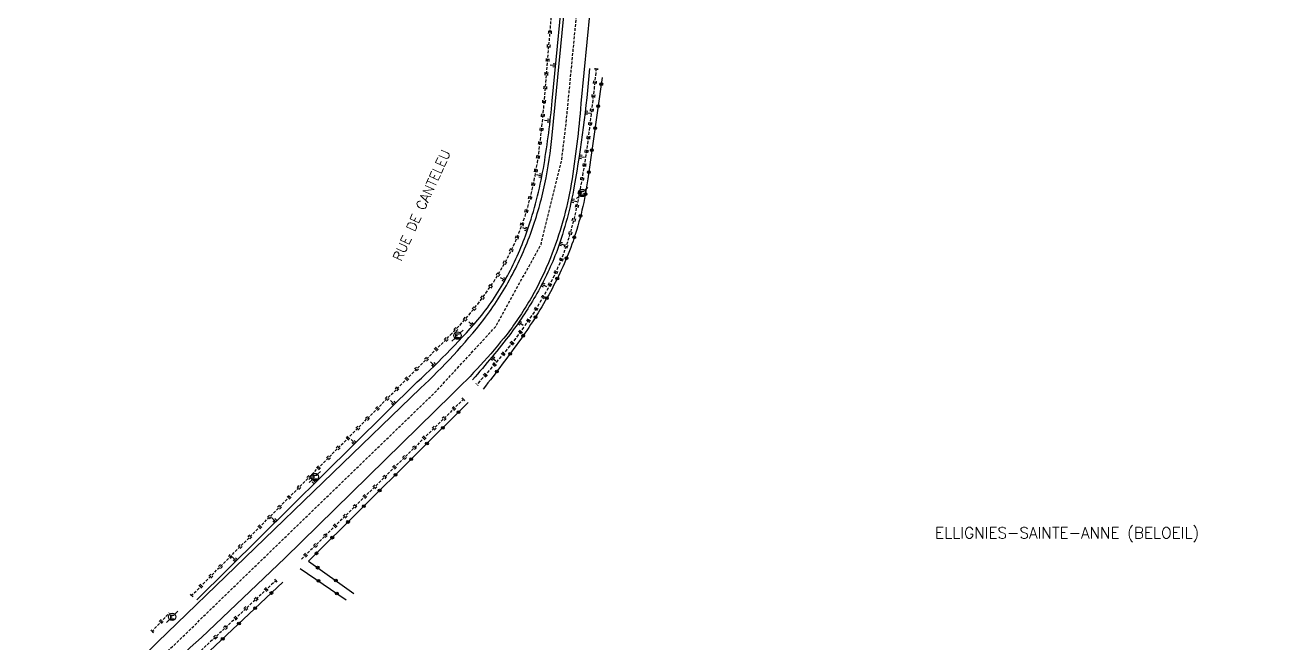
# Model space of a CAD drawing. Header units: millimetres. Extents: x 103999 to 105000, y 137999 to 138988.
# Drawn here: x 104353 to 104580.5, y 138493.8 to 138604.8 of the extents above; entities that cross this region are included whole.
import ezdxf
from ezdxf.enums import TextEntityAlignment as Align

# ---------------------------------------------------------------- set-up
doc = ezdxf.new("R2010")
doc.units = ezdxf.units.MM
doc.linetypes.add('DASHED', pattern=[0.75, 0.5, -0.25])
doc.layers.get('0').update_dxf_attribs({"linetype": 'CONTINUOUS'})
for name, color, linetype in [('W0001', 6, 'DASHED'), ('W0008', 7, 'CONTINUOUS'), ('W0211', 2, 'CONTINUOUS'), ('W0220', 5, 'DASHED'), ('W0322', 7, 'CONTINUOUS'), ('W0471', 7, 'CONTINUOUS'), ('W0980', 7, 'CONTINUOUS'), ('W0989', 7, 'CONTINUOUS')]:
    doc.layers.add(name, color=color, linetype=linetype)
doc.styles.get("Standard").update_dxf_attribs({"font": 'romans.shx', "width": 0.85})

# ---------------------------------------------------------------- blocks, each defined once
blk = doc.blocks.new('T471')
for p, q in [((-0.333334, 0.333334), (-0.333334, -0.333334)), ((-0.333334, 0.333334), (0.333334, 0.333334)), ((-0.333334, 0), (0, 0)), ((0.500001, 0.500001), (1.000002, 1.000002)), ((-0.500001, -0.500001), (-1.000002, -1.000002)), ((-0.333334, -0.333334), (0.333334, -0.333334))]:
    blk.add_line(p, q)
blk.add_ellipse((0, 0), major_axis=(0.471405, 0.471405), ratio=1, start_param=5.4977871438, end_param=11.780972451)
blk = doc.blocks.new('t211o')
at = {"color": 0, "linetype": 'Continuous'}
for p, q in [((-0.29, 0.5), (-0.29, 0)), ((0, 1), (0, 0)), ((0.29, 0.5), (0.29, 0))]:
    blk.add_line(p, q, dxfattribs=at)
blk = doc.blocks.new('t322o')
at = {"color": 0, "linetype": 'Continuous'}
for radius in [0.25, 0.15]:
    blk.add_circle((0, 0), radius, dxfattribs=at)

msp = doc.modelspace()

# ---------------------------------------------------------------- linework, layer by layer
at = {"layer": 'W0001', "flags": 128}
msp.add_lwpolyline([(104237.18, 138310.08), (104277.81, 138388.46), (104279.42, 138391.52), (104285.63, 138402.43), (104292.47, 138410.88), (104307.2, 138422.72), (104314.56, 138427.64), (104323.63, 138435.7), (104332.85, 138445.88), (104354.84, 138469.42), (104380.73, 138494.36), (104426.87, 138539.02), (104437.52, 138550.59), (104445.73, 138565.41), (104449.44, 138580.65), (104450.31, 138587.86), (104453.03, 138616.14), (104455.02, 138633.46), (104457.36, 138647.25), (104464.37, 138682.3), (104466.38, 138689.89), (104470.35, 138698.7), (104468.21, 138715.83), (104459.39, 138749.18), (104456.52, 138756.68), (104454.64, 138760.97), (104448.54, 138769.83), (104434.4, 138786.54), (104428.03, 138793.24), (104403.62, 138816.02), (104383.2, 138834.81), (104362.23, 138853.96), (104346.68, 138866.58), (104332.21, 138874.82), (104317.52, 138880.79), (104298.53, 138887.44), (104277.02, 138895.49), (104271.49, 138899.83), (104269.81, 138898.03), (104264.71, 138897.52), (104245.39, 138896.21)], dxfattribs=at)
at = {"layer": 'W0008', "flags": 128}
for points in [[(104354.42, 138471.8), (104376.8, 138493.94), (104424.06, 138539.58, 0.039), (104435.43, 138551.89, 0.0379), (104440.32, 138559.52, 0.0377), (104444.02, 138567.81, 0.0339), (104446.41, 138576.3, 0.028), (104447.73, 138585.02), (104450.52, 138613.94, -0.0121), (104452.69, 138633.62, -0.0122), (104455.3, 138648.38, 0.0021), (104458.65, 138665.48, -0.0186), (104462.31, 138683.15, -0.0091), (104464.34, 138690.11, 0.0346), (104466.98, 138699.15, 0.0604), (104467.58, 138708.31, 0.0517), (104466.15, 138717.39), (104457.41, 138750.48, 0.0289), (104455.68, 138755.72, 0.0042), (104454.96, 138757.47), (104454.57, 138757.27, -0.0062), (104453.64, 138759.07, 0.0634), (104450.36, 138764.84), (104448.08, 138767.47)], [(104626.17, 138767.42), (104545.31, 138731.13), (104539.05, 138728.34), (104481.32, 138702.26), (104481.1, 138702.63), (104478.67, 138701.53, 0.0838), (104473.72, 138698.24, 0.0673), (104470.57, 138694.28, 0.0519), (104468.43, 138689.67, 0.0332), (104466.43, 138681.44), (104465.22, 138675.6), (104459.42, 138646.13, 0.0143), (104457.34, 138633.29, 0.0104), (104455.55, 138618.35), (104452.89, 138590.7, -0.0201), (104451.15, 138576.29, -0.0514), (104447.44, 138563.01, -0.0343), (104443.99, 138555.89, -0.0333), (104439.62, 138549.3, -0.0359), (104429.69, 138538.46), (104399.64, 138509.04), (104384.67, 138494.79, 0.0037), (104368.6, 138479.96, 0.0071)]]:
    msp.add_lwpolyline(points, format="xyb", dxfattribs=at)
at = {"layer": 'W0211', "flags": 128}
for points in [[(104383.82, 138501.51), (104423.45, 138540.68, 0.0312), (104435.06, 138552.67, 0.0456), (104439.95, 138560.25, 0.0396), (104443.5, 138568.58, 0.0383), (104446.26, 138579.76, 0.0186), (104447.74, 138591.19), (104450.09, 138615.22), (104452.12, 138639.76), (104457.89, 138665.59, 0.0028), (104461.12, 138683.58, 0.0175), (104464.07, 138697.26, 0.0623), (104464.27, 138707.93, 0.0343), (104462.14, 138718.3)], [(104454.46, 138597.03, -0.0214), (104451.69, 138575.92, -0.0424), (104448.61, 138564.33, -0.0394), (104444.98, 138556.59, -0.0317), (104440.28, 138549.42, -0.0181), (104433.41, 138541.09)]]:
    msp.add_lwpolyline(points, format="xyb", dxfattribs=at)
at = {"layer": 'W0220'}
for p, q in [((104446.34, 138591.53), (104448.4, 138616.09)), ((104447.08, 138603.31), (104447.1, 138603.55)), ((104447.1, 138603.55), (104447.12, 138603.8)), ((104447.58, 138603.26), (104447.6, 138603.51)), ((104447.6, 138603.51), (104447.62, 138603.76)), ((104446.87, 138600.81), (104446.89, 138601.06)), ((104446.89, 138601.06), (104446.91, 138601.31)), ((104447.37, 138600.77), (104447.39, 138601.02)), ((104447.39, 138601.02), (104447.41, 138601.27)), ((104446.66, 138598.32), (104446.68, 138598.57)), ((104446.68, 138598.57), (104446.7, 138598.82)), ((104447.16, 138598.28), (104447.18, 138598.53)), ((104447.18, 138598.53), (104447.2, 138598.78)), ((104446.45, 138595.83), (104446.47, 138596.08)), ((104446.47, 138596.08), (104446.49, 138596.33)), ((104446.95, 138595.79), (104446.97, 138596.04)), ((104446.97, 138596.04), (104446.99, 138596.29)), ((104455.39, 138596.93), (104455.38, 138596.81)), ((104455.4, 138597.05), (104455.39, 138596.93)), ((104455.47, 138595.39), (104455.39, 138594.57)), ((104455.56, 138596.21), (104455.47, 138595.39)), ((104455.65, 138597.03), (104455.56, 138596.21)), ((104455.89, 138596.88), (104455.87, 138596.75)), ((104455.9, 138597), (104455.89, 138596.88)), ((104446.24, 138593.34), (104446.26, 138593.59)), ((104446.26, 138593.59), (104446.28, 138593.84)), ((104446.74, 138593.3), (104446.76, 138593.55)), ((104446.76, 138593.55), (104446.78, 138593.8)), ((104455.12, 138594.45), (104455.11, 138594.32)), ((104455.13, 138594.57), (104455.12, 138594.45)), ((104455.21, 138592.93), (104455.12, 138592.12)), ((104455.15, 138594.69), (104455.13, 138594.57)), ((104455.16, 138594.82), (104455.15, 138594.69)), ((104455.3, 138593.75), (104455.21, 138592.93)), ((104455.39, 138594.57), (104455.3, 138593.75)), ((104455.62, 138594.39), (104455.6, 138594.27)), ((104455.63, 138594.52), (104455.62, 138594.39)), ((104455.65, 138594.64), (104455.63, 138594.52)), ((104455.66, 138594.76), (104455.65, 138594.64)), ((104446.03, 138590.85), (104446.05, 138591.1)), ((104446.05, 138591.1), (104446.07, 138591.35)), ((104446.2, 138589.9), (104446.27, 138590.71)), ((104446.27, 138590.71), (104446.34, 138591.53)), ((104446.53, 138590.81), (104446.55, 138591.06)), ((104446.55, 138591.06), (104446.57, 138591.31)), ((104454.85, 138591.96), (104454.83, 138591.84)), ((104454.86, 138592.09), (104454.85, 138591.96)), ((104454.87, 138592.21), (104454.86, 138592.09)), ((104454.89, 138592.33), (104454.87, 138592.21)), ((104455.02, 138591.3), (104454.93, 138590.48)), ((104455.12, 138592.12), (104455.02, 138591.3)), ((104455.34, 138591.91), (104455.33, 138591.78)), ((104455.36, 138592.03), (104455.34, 138591.91)), ((104455.37, 138592.15), (104455.36, 138592.03)), ((104455.39, 138592.28), (104455.37, 138592.15)), ((104445.81, 138588.36), (104445.83, 138588.61)), ((104445.83, 138588.61), (104445.85, 138588.86)), ((104446.05, 138588.26), (104446.12, 138589.08)), ((104446.12, 138589.08), (104446.2, 138589.9)), ((104446.3, 138588.31), (104446.33, 138588.56)), ((104446.33, 138588.56), (104446.35, 138588.81)), ((104454.58, 138589.6), (104454.55, 138589.35)), ((104454.61, 138589.85), (104454.58, 138589.6)), ((104454.74, 138588.84), (104454.64, 138588.03)), ((104454.84, 138589.66), (104454.74, 138588.84)), ((104454.93, 138590.48), (104454.84, 138589.66)), ((104455.07, 138589.54), (104455.05, 138589.3)), ((104455.1, 138589.79), (104455.07, 138589.54)), ((104445.56, 138585.88), (104445.58, 138586.13)), ((104445.58, 138586.13), (104445.61, 138586.37)), ((104445.8, 138585.8), (104445.89, 138586.62)), ((104445.89, 138586.62), (104445.97, 138587.44)), ((104445.97, 138587.44), (104446.05, 138588.26)), ((104446.08, 138586.07), (104446.11, 138586.32)), ((104454.28, 138587.12), (104454.25, 138586.87)), ((104454.31, 138587.37), (104454.28, 138587.12)), ((104454.44, 138586.39), (104454.34, 138585.57)), ((104454.54, 138587.21), (104454.44, 138586.39)), ((104454.64, 138588.03), (104454.54, 138587.21)), ((104454.78, 138587.06), (104454.74, 138586.81)), ((104454.81, 138587.31), (104454.78, 138587.06)), ((104445.3, 138583.65), (104445.33, 138583.89)), ((104445.52, 138583.35), (104445.62, 138584.17)), ((104445.62, 138584.17), (104445.71, 138584.98)), ((104445.71, 138584.98), (104445.8, 138585.8)), ((104445.8, 138583.58), (104445.83, 138583.83)), ((104446.06, 138585.82), (104446.08, 138586.07)), ((104453.96, 138584.64), (104453.93, 138584.4)), ((104453.99, 138584.89), (104453.96, 138584.64)), ((104454.12, 138583.94), (104454.01, 138583.12)), ((104454.23, 138584.76), (104454.12, 138583.94)), ((104454.34, 138585.57), (104454.23, 138584.76)), ((104454.46, 138584.58), (104454.42, 138584.33)), ((104454.49, 138584.83), (104454.46, 138584.58)), ((104445.18, 138580.9), (104445.3, 138581.72)), ((104445.27, 138583.4), (104445.3, 138583.65)), ((104445.3, 138581.72), (104445.41, 138582.53)), ((104445.41, 138582.53), (104445.52, 138583.35)), ((104445.77, 138583.34), (104445.8, 138583.58)), ((104453.62, 138582.17), (104453.58, 138581.92)), ((104453.65, 138582.42), (104453.62, 138582.17)), ((104453.89, 138582.31), (104453.77, 138581.49)), ((104454.01, 138583.12), (104453.89, 138582.31)), ((104454.11, 138582.1), (104454.08, 138581.85)), ((104454.15, 138582.35), (104454.11, 138582.1)), ((104444.79, 138578.47), (104444.93, 138579.28)), ((104444.93, 138580.93), (104444.97, 138581.17)), ((104444.93, 138579.28), (104445.06, 138580.09)), ((104444.97, 138581.17), (104445.01, 138581.42)), ((104445.06, 138580.09), (104445.18, 138580.9)), ((104445.43, 138580.85), (104445.46, 138581.1)), ((104445.46, 138581.1), (104445.5, 138581.35)), ((104453.25, 138579.7), (104453.21, 138579.46)), ((104453.29, 138579.95), (104453.25, 138579.7)), ((104453.52, 138579.86), (104453.4, 138579.05)), ((104453.65, 138580.68), (104453.52, 138579.86)), ((104453.77, 138581.49), (104453.65, 138580.68)), ((104453.74, 138579.62), (104453.7, 138579.38)), ((104453.78, 138579.87), (104453.74, 138579.62)), ((104444.48, 138576.85), (104444.64, 138577.66)), ((104444.53, 138578.47), (104444.55, 138578.59)), ((104444.55, 138578.59), (104444.58, 138578.71)), ((104444.58, 138578.71), (104444.6, 138578.84)), ((104444.6, 138578.84), (104444.62, 138578.96)), ((104444.64, 138577.66), (104444.79, 138578.47)), ((104445.03, 138578.38), (104445.05, 138578.5)), ((104445.05, 138578.5), (104445.07, 138578.63)), ((104445.07, 138578.63), (104445.09, 138578.75)), ((104445.09, 138578.75), (104445.11, 138578.87)), ((104452.84, 138577.24), (104452.8, 138576.99)), ((104452.88, 138577.49), (104452.84, 138577.24)), ((104453.12, 138577.42), (104452.98, 138576.61)), ((104453.26, 138578.24), (104453.12, 138577.42)), ((104453.4, 138579.05), (104453.26, 138578.24)), ((104453.33, 138577.15), (104453.29, 138576.91)), ((104453.37, 138577.4), (104453.33, 138577.15)), ((104443.95, 138574.45), (104444.14, 138575.25)), ((104444.05, 138576.02), (104444.08, 138576.14)), ((104444.08, 138576.14), (104444.1, 138576.27)), ((104444.1, 138576.27), (104444.13, 138576.39)), ((104444.13, 138576.39), (104444.15, 138576.51)), ((104444.14, 138575.25), (104444.31, 138576.05)), ((104444.31, 138576.05), (104444.48, 138576.85)), ((104444.54, 138575.92), (104444.57, 138576.04)), ((104444.57, 138576.04), (104444.59, 138576.16)), ((104444.59, 138576.16), (104444.62, 138576.29)), ((104444.62, 138576.29), (104444.64, 138576.41)), ((104452.39, 138574.78), (104452.35, 138574.54)), ((104452.44, 138575.03), (104452.39, 138574.78)), ((104452.69, 138574.99), (104452.54, 138574.22)), ((104452.84, 138575.8), (104452.69, 138574.99)), ((104452.98, 138576.61), (104452.84, 138575.8)), ((104452.93, 138574.94), (104452.88, 138574.69)), ((104443.33, 138572.07), (104443.55, 138572.86)), ((104443.48, 138573.6), (104443.54, 138573.84)), ((104443.54, 138573.84), (104443.56, 138573.91)), ((104443.55, 138572.86), (104443.75, 138573.65)), ((104443.56, 138573.91), (104443.59, 138574.03)), ((104443.59, 138574.03), (104443.6, 138574.08)), ((104443.75, 138573.65), (104443.95, 138574.45)), ((104443.97, 138573.47), (104444.03, 138573.72)), ((104444.03, 138573.72), (104444.05, 138573.79)), ((104444.05, 138573.79), (104444.08, 138573.91)), ((104444.08, 138573.91), (104444.09, 138573.96)), ((104451.95, 138572.58), (104451.9, 138572.34)), ((104452.23, 138572.67), (104452.06, 138571.9)), ((104452.38, 138573.44), (104452.23, 138572.67)), ((104452.54, 138574.22), (104452.38, 138573.44)), ((104452.44, 138572.48), (104452.39, 138572.23)), ((104452.88, 138574.69), (104452.84, 138574.44)), ((104442.6, 138569.73), (104442.85, 138570.51)), ((104442.81, 138571.2), (104442.88, 138571.44)), ((104442.85, 138570.51), (104443.1, 138571.29)), ((104442.88, 138571.44), (104442.95, 138571.68)), ((104443.1, 138571.29), (104443.33, 138572.07)), ((104443.29, 138571.06), (104443.36, 138571.3)), ((104443.36, 138571.3), (104443.43, 138571.54)), ((104451.71, 138570.37), (104451.53, 138569.61)), ((104451.89, 138571.14), (104451.71, 138570.37)), ((104451.9, 138572.34), (104451.85, 138572.1)), ((104452.06, 138571.9), (104451.89, 138571.14)), ((104452.39, 138572.23), (104452.34, 138571.99)), ((104441.75, 138567.43), (104442.04, 138568.19)), ((104442.02, 138568.84), (104442.1, 138569.08)), ((104442.04, 138568.19), (104442.33, 138568.96)), ((104442.1, 138569.08), (104442.19, 138569.31)), ((104442.33, 138568.96), (104442.6, 138569.73)), ((104442.49, 138568.67), (104442.57, 138568.91)), ((104442.57, 138568.91), (104442.66, 138569.15)), ((104451.13, 138568.09), (104450.92, 138567.33)), ((104451.33, 138568.85), (104451.13, 138568.09)), ((104451.34, 138569.91), (104451.28, 138569.67)), ((104451.53, 138569.61), (104451.33, 138568.85)), ((104451.4, 138570.15), (104451.34, 138569.91)), ((104451.83, 138569.79), (104451.77, 138569.55)), ((104451.89, 138570.03), (104451.83, 138569.79)), ((104440.78, 138565.18), (104441.12, 138565.92)), ((104441.11, 138566.53), (104441.2, 138566.76)), ((104441.12, 138565.92), (104441.44, 138566.67)), ((104441.2, 138566.76), (104441.3, 138566.99)), ((104441.44, 138566.67), (104441.75, 138567.43)), ((104441.57, 138566.34), (104441.66, 138566.57)), ((104441.66, 138566.57), (104441.76, 138566.8)), ((104450.46, 138565.83), (104450.22, 138565.08)), ((104450.7, 138566.58), (104450.46, 138565.83)), ((104450.71, 138567.5), (104450.64, 138567.26)), ((104450.92, 138567.33), (104450.7, 138566.58)), ((104450.78, 138567.74), (104450.71, 138567.5)), ((104451.19, 138567.36), (104451.12, 138567.12)), ((104451.26, 138567.61), (104451.19, 138567.36)), ((104439.7, 138562.97), (104440.07, 138563.7)), ((104440.07, 138564.27), (104440.18, 138564.49)), ((104440.07, 138563.7), (104440.43, 138564.44)), ((104440.18, 138564.49), (104440.29, 138564.72)), ((104440.43, 138564.44), (104440.78, 138565.18)), ((104440.52, 138564.05), (104440.63, 138564.28)), ((104440.63, 138564.28), (104440.74, 138564.5)), ((104449.7, 138563.6), (104449.4, 138562.83)), ((104449.96, 138564.34), (104449.7, 138563.6)), ((104449.97, 138565.13), (104449.89, 138564.89)), ((104450.22, 138565.08), (104449.96, 138564.34)), ((104450.05, 138565.36), (104449.97, 138565.13)), ((104450.44, 138564.97), (104450.36, 138564.73)), ((104450.52, 138565.2), (104450.44, 138564.97)), ((104438.5, 138560.81), (104438.91, 138561.53)), ((104438.91, 138561.53), (104439.31, 138562.25)), ((104438.92, 138562.06), (104438.98, 138562.17)), ((104438.98, 138562.17), (104439.04, 138562.28)), ((104439.04, 138562.28), (104439.1, 138562.39)), ((104439.1, 138562.39), (104439.16, 138562.5)), ((104439.31, 138562.25), (104439.7, 138562.97)), ((104439.36, 138561.82), (104439.42, 138561.93)), ((104439.42, 138561.93), (104439.48, 138562.04)), ((104439.48, 138562.04), (104439.54, 138562.15)), ((104439.54, 138562.15), (104439.6, 138562.26)), ((104448.77, 138561.3), (104448.44, 138560.54)), ((104449.09, 138562.06), (104448.77, 138561.3)), ((104449.12, 138562.79), (104449.03, 138562.56)), ((104449.4, 138562.83), (104449.09, 138562.06)), ((104449.21, 138563.02), (104449.12, 138562.79)), ((104449.58, 138562.6), (104449.49, 138562.37)), ((104449.68, 138562.84), (104449.58, 138562.6)), ((104437.21, 138558.71), (104437.65, 138559.41)), ((104437.65, 138559.41), (104438.08, 138560.11)), ((104437.67, 138559.92), (104437.74, 138560.02)), ((104437.74, 138560.02), (104437.8, 138560.13)), ((104437.8, 138560.13), (104437.87, 138560.23)), ((104437.87, 138560.23), (104437.93, 138560.34)), ((104438.08, 138560.11), (104438.5, 138560.81)), ((104438.1, 138559.65), (104438.16, 138559.76)), ((104438.16, 138559.76), (104438.23, 138559.87)), ((104438.23, 138559.87), (104438.29, 138559.97)), ((104438.29, 138559.97), (104438.36, 138560.08)), ((104447.73, 138559.04), (104447.36, 138558.29)), ((104448.09, 138559.78), (104447.73, 138559.04)), ((104448.15, 138560.5), (104448.04, 138560.27)), ((104448.44, 138560.54), (104448.09, 138559.78)), ((104448.25, 138560.73), (104448.15, 138560.5)), ((104448.6, 138560.29), (104448.5, 138560.06)), ((104448.71, 138560.52), (104448.6, 138560.29)), ((104435.33, 138556), (104435.82, 138556.67)), ((104435.82, 138556.67), (104436.29, 138557.34)), ((104436.29, 138557.34), (104436.75, 138558.02)), ((104436.32, 138557.83), (104436.46, 138558.03)), ((104436.46, 138558.03), (104436.55, 138558.16)), ((104436.55, 138558.16), (104436.6, 138558.24)), ((104436.73, 138557.55), (104436.87, 138557.75)), ((104436.75, 138558.02), (104437.21, 138558.71)), ((104436.87, 138557.75), (104436.96, 138557.89)), ((104436.96, 138557.89), (104437.01, 138557.96)), ((104446.58, 138556.82), (104446.18, 138556.1)), ((104446.98, 138557.55), (104446.58, 138556.82)), ((104447.06, 138558.26), (104446.95, 138558.04)), ((104447.36, 138558.29), (104446.98, 138557.55)), ((104447.18, 138558.48), (104447.06, 138558.26)), ((104447.51, 138558.03), (104447.39, 138557.81)), ((104447.62, 138558.26), (104447.51, 138558.03)), ((104433.83, 138554.04), (104434.34, 138554.69)), ((104434.34, 138554.69), (104434.84, 138555.34)), ((104434.84, 138555.34), (104435.33, 138556)), ((104434.87, 138555.8), (104435.02, 138556)), ((104435.02, 138556), (104435.17, 138556.2)), ((104435.28, 138555.5), (104435.43, 138555.7)), ((104435.43, 138555.7), (104435.57, 138555.9)), ((104445.34, 138554.66), (104444.9, 138553.95)), ((104445.76, 138555.37), (104445.34, 138554.66)), ((104445.82, 138555.96), (104445.75, 138555.86)), ((104446.18, 138556.1), (104445.76, 138555.37)), ((104445.88, 138556.07), (104445.82, 138555.96)), ((104445.9, 138556.11), (104445.88, 138556.07)), ((104445.96, 138556.22), (104445.9, 138556.11)), ((104446, 138556.29), (104445.96, 138556.22)), ((104446.25, 138555.71), (104446.19, 138555.61)), ((104446.31, 138555.82), (104446.25, 138555.71)), ((104446.33, 138555.86), (104446.31, 138555.82)), ((104446.4, 138555.97), (104446.33, 138555.86)), ((104446.44, 138556.04), (104446.4, 138555.97)), ((104431.71, 138551.53), (104432.25, 138552.15)), ((104431.73, 138551.94), (104431.9, 138552.12)), ((104431.9, 138552.12), (104432.06, 138552.31)), ((104432.25, 138552.15), (104432.79, 138552.77)), ((104432.27, 138551.79), (104432.44, 138551.98)), ((104432.79, 138552.77), (104433.31, 138553.4)), ((104433.31, 138553.4), (104433.83, 138554.04)), ((104433.34, 138553.84), (104433.5, 138554.03)), ((104433.5, 138554.03), (104433.66, 138554.22)), ((104433.73, 138553.52), (104433.89, 138553.72)), ((104433.89, 138553.72), (104434.05, 138553.91)), ((104443.38, 138552.06), (104443.24, 138551.85)), ((104444, 138552.55), (104443.54, 138551.85)), ((104444.46, 138553.24), (104444, 138552.55)), ((104444.9, 138553.95), (104444.46, 138553.24)), ((104444.53, 138553.83), (104444.47, 138553.72)), ((104444.6, 138553.93), (104444.53, 138553.83)), ((104444.67, 138554.04), (104444.6, 138553.93)), ((104444.73, 138554.15), (104444.67, 138554.04)), ((104444.96, 138553.56), (104444.89, 138553.46)), ((104445.02, 138553.67), (104444.96, 138553.56)), ((104445.09, 138553.78), (104445.02, 138553.67)), ((104445.16, 138553.88), (104445.09, 138553.78)), ((104429.46, 138549.15), (104430.03, 138549.73)), ((104430.03, 138549.73), (104430.6, 138550.33)), ((104430.05, 138550.11), (104430.22, 138550.29)), ((104430.22, 138550.29), (104430.39, 138550.47)), ((104430.41, 138549.76), (104430.58, 138549.94)), ((104430.58, 138549.94), (104430.75, 138550.12)), ((104430.6, 138550.33), (104431.16, 138550.92)), ((104431.16, 138550.92), (104431.71, 138551.53)), ((104432.11, 138551.61), (104432.27, 138551.79)), ((104442.11, 138549.81), (104441.61, 138549.14)), ((104441.8, 138549.81), (104441.65, 138549.61)), ((104441.95, 138550.02), (104441.8, 138549.81)), ((104442.59, 138550.48), (104442.11, 138549.81)), ((104442.35, 138549.72), (104442.2, 138549.52)), ((104443.07, 138551.17), (104442.59, 138550.48)), ((104443.54, 138551.85), (104443.07, 138551.17)), ((104443.24, 138551.85), (104443.1, 138551.64)), ((104443.65, 138551.57), (104443.51, 138551.36)), ((104443.79, 138551.78), (104443.65, 138551.57)), ((104382.83, 138502.23), (104429.46, 138549.15)), ((104428.29, 138548.33), (104428.47, 138548.51)), ((104428.47, 138548.51), (104428.65, 138548.68)), ((104428.65, 138547.98), (104428.82, 138548.15)), ((104428.82, 138548.15), (104429, 138548.33)), ((104440.6, 138547.82), (104440.09, 138547.16)), ((104440.29, 138547.83), (104440.14, 138547.63)), ((104440.45, 138548.03), (104440.29, 138547.83)), ((104440.69, 138547.52), (104440.53, 138547.32)), ((104441.11, 138548.48), (104440.6, 138547.82)), ((104440.84, 138547.72), (104440.69, 138547.52)), ((104441.61, 138549.14), (104441.11, 138548.48)), ((104442.2, 138549.52), (104442.06, 138549.32)), ((104426.53, 138546.56), (104426.71, 138546.73)), ((104426.71, 138546.73), (104426.88, 138546.91)), ((104426.89, 138546.2), (104427.06, 138546.38)), ((104427.06, 138546.38), (104427.24, 138546.56)), ((104438.51, 138545.22), (104437.98, 138544.59)), ((104439.04, 138545.87), (104438.51, 138545.22)), ((104438.73, 138545.88), (104438.58, 138545.69)), ((104438.89, 138546.08), (104438.73, 138545.88)), ((104439.12, 138545.57), (104438.96, 138545.37)), ((104439.57, 138546.51), (104439.04, 138545.87)), ((104439.28, 138545.76), (104439.12, 138545.57)), ((104440.09, 138547.16), (104439.57, 138546.51)), ((104423.01, 138543.01), (104423.18, 138543.19)), ((104423.18, 138543.19), (104423.36, 138543.37)), ((104423.54, 138542.84), (104423.71, 138543.01)), ((104424.77, 138544.78), (104424.95, 138544.96)), ((104424.95, 138544.96), (104425.12, 138545.14)), ((104425.12, 138544.43), (104425.3, 138544.61)), ((104425.3, 138544.61), (104425.48, 138544.79)), ((104436.9, 138543.32), (104436.36, 138542.69)), ((104437.44, 138543.95), (104436.9, 138543.32)), ((104437.13, 138543.97), (104436.97, 138543.78)), ((104437.29, 138544.16), (104437.13, 138543.97)), ((104437.51, 138543.65), (104437.35, 138543.46)), ((104437.98, 138544.59), (104437.44, 138543.95)), ((104437.67, 138543.84), (104437.51, 138543.65)), ((104421.24, 138541.24), (104421.42, 138541.41)), ((104421.42, 138541.41), (104421.6, 138541.59)), ((104421.6, 138540.89), (104421.78, 138541.06)), ((104421.78, 138541.06), (104421.95, 138541.24)), ((104423.36, 138542.66), (104423.54, 138542.84)), ((104434.72, 138540.81), (104434.17, 138540.18)), ((104435.26, 138541.43), (104434.72, 138540.81)), ((104435.81, 138542.06), (104435.26, 138541.43)), ((104435.5, 138542.08), (104435.33, 138541.89)), ((104435.66, 138542.27), (104435.5, 138542.08)), ((104435.88, 138541.75), (104435.71, 138541.56)), ((104436.36, 138542.69), (104435.81, 138542.06)), ((104436.04, 138541.94), (104435.88, 138541.75)), ((104419.48, 138539.46), (104419.66, 138539.64)), ((104419.66, 138539.64), (104419.83, 138539.82)), ((104419.84, 138539.11), (104420.01, 138539.29)), ((104420.01, 138539.29), (104420.19, 138539.47)), ((104434.02, 138540.39), (104433.98, 138540.35)), ((104434.39, 138540.06), (104434.36, 138540.02)), ((104431.85, 138537.66), (104402.62, 138508.79)), ((104415.96, 138535.92), (104416.13, 138536.1)), ((104416.13, 138536.1), (104416.31, 138536.27)), ((104417.72, 138537.69), (104417.9, 138537.87)), ((104417.9, 138537.87), (104418.07, 138538.05)), ((104418.07, 138537.34), (104418.25, 138537.52)), ((104418.25, 138537.52), (104418.43, 138537.69)), ((104429.89, 138536.08), (104429.72, 138535.9)), ((104430.07, 138536.25), (104429.89, 138536.08)), ((104431.67, 138537.84), (104431.49, 138537.66)), ((104432.02, 138537.48), (104431.85, 138537.3)), ((104414.2, 138534.14), (104414.37, 138534.32)), ((104414.37, 138534.32), (104414.55, 138534.5)), ((104414.55, 138533.79), (104414.73, 138533.97)), ((104414.73, 138533.97), (104414.9, 138534.15)), ((104416.31, 138535.57), (104416.49, 138535.74)), ((104416.49, 138535.74), (104416.66, 138535.92)), ((104428.11, 138534.32), (104427.94, 138534.15)), ((104428.29, 138534.5), (104428.11, 138534.32)), ((104428.47, 138533.97), (104428.29, 138533.79)), ((104428.64, 138534.14), (104428.47, 138533.97)), ((104430.24, 138535.72), (104430.07, 138535.55)), ((104430.42, 138535.9), (104430.24, 138535.72)), ((104412.43, 138532.37), (104412.61, 138532.55)), ((104412.61, 138532.55), (104412.79, 138532.73)), ((104412.79, 138532.02), (104412.96, 138532.2)), ((104412.96, 138532.2), (104413.14, 138532.37)), ((104426.34, 138532.57), (104426.16, 138532.39)), ((104426.51, 138532.74), (104426.34, 138532.57)), ((104426.69, 138532.21), (104426.51, 138532.03)), ((104426.87, 138532.39), (104426.69, 138532.21)), ((104410.67, 138530.6), (104410.85, 138530.78)), ((104410.85, 138530.78), (104411.02, 138530.95)), ((104411.03, 138530.25), (104411.2, 138530.42)), ((104411.2, 138530.42), (104411.38, 138530.6)), ((104422.96, 138529.23), (104422.78, 138529.05)), ((104424.56, 138530.81), (104424.38, 138530.63)), ((104424.74, 138530.98), (104424.56, 138530.81)), ((104424.91, 138530.45), (104424.73, 138530.28)), ((104425.09, 138530.63), (104424.91, 138530.45)), ((104407.15, 138527.05), (104407.32, 138527.23)), ((104407.32, 138527.23), (104407.5, 138527.41)), ((104407.68, 138526.88), (104407.85, 138527.05)), ((104408.91, 138528.83), (104409.08, 138529)), ((104409.08, 138529), (104409.26, 138529.18)), ((104409.26, 138528.47), (104409.44, 138528.65)), ((104409.44, 138528.65), (104409.62, 138528.83)), ((104421, 138527.3), (104420.82, 138527.12)), ((104421.18, 138527.47), (104421, 138527.3)), ((104421.53, 138527.12), (104421.35, 138526.94)), ((104422.78, 138529.05), (104422.6, 138528.88)), ((104423.13, 138528.7), (104422.95, 138528.52)), ((104423.31, 138528.87), (104423.13, 138528.7)), ((104405.38, 138525.28), (104405.56, 138525.46)), ((104405.56, 138525.46), (104405.74, 138525.63)), ((104405.74, 138524.93), (104405.91, 138525.1)), ((104405.91, 138525.1), (104406.09, 138525.28)), ((104407.5, 138526.7), (104407.68, 138526.88)), ((104419.22, 138525.54), (104419.04, 138525.36)), ((104419.4, 138525.71), (104419.22, 138525.54)), ((104419.57, 138525.18), (104419.39, 138525.01)), ((104419.75, 138525.36), (104419.57, 138525.18)), ((104421.35, 138526.94), (104421.17, 138526.76)), ((104403.62, 138523.51), (104403.8, 138523.68)), ((104403.8, 138523.68), (104403.97, 138523.86)), ((104403.98, 138523.15), (104404.15, 138523.33)), ((104404.15, 138523.33), (104404.33, 138523.51)), ((104417.44, 138523.78), (104417.26, 138523.61)), ((104417.62, 138523.96), (104417.44, 138523.78)), ((104417.79, 138523.43), (104417.62, 138523.25)), ((104417.97, 138523.6), (104417.79, 138523.43)), ((104400.1, 138519.96), (104400.27, 138520.14)), ((104400.27, 138520.14), (104400.45, 138520.31)), ((104401.86, 138521.73), (104402.04, 138521.91)), ((104402.04, 138521.91), (104402.21, 138522.09)), ((104402.21, 138521.38), (104402.39, 138521.56)), ((104402.39, 138521.56), (104402.57, 138521.73)), ((104413.88, 138520.27), (104413.71, 138520.09)), ((104414.06, 138520.44), (104413.88, 138520.27)), ((104415.66, 138522.03), (104415.49, 138521.85)), ((104415.84, 138522.2), (104415.66, 138522.03)), ((104416.01, 138521.67), (104415.84, 138521.49)), ((104416.19, 138521.85), (104416.01, 138521.67)), ((104398.33, 138518.19), (104398.51, 138518.36)), ((104398.51, 138518.36), (104398.69, 138518.54)), ((104398.69, 138517.83), (104398.87, 138518.01)), ((104398.87, 138518.01), (104399.04, 138518.19)), ((104400.45, 138519.61), (104400.63, 138519.78)), ((104400.63, 138519.78), (104400.8, 138519.96)), ((104412.11, 138518.51), (104411.93, 138518.34)), ((104412.28, 138518.69), (104412.11, 138518.51)), ((104412.46, 138518.16), (104412.28, 138517.98)), ((104412.64, 138518.33), (104412.46, 138518.16)), ((104414.24, 138519.91), (104414.06, 138519.74)), ((104414.41, 138520.09), (104414.24, 138519.91)), ((104396.57, 138516.41), (104396.75, 138516.59)), ((104396.75, 138516.59), (104396.92, 138516.77)), ((104396.93, 138516.06), (104397.1, 138516.24)), ((104397.1, 138516.24), (104397.28, 138516.42)), ((104410.33, 138516.76), (104410.15, 138516.58)), ((104410.51, 138516.93), (104410.33, 138516.76)), ((104410.68, 138516.4), (104410.5, 138516.22)), ((104410.86, 138516.58), (104410.68, 138516.4)), ((104394.81, 138514.64), (104394.99, 138514.82)), ((104394.99, 138514.82), (104395.16, 138514.99)), ((104395.16, 138514.29), (104395.34, 138514.46)), ((104395.34, 138514.46), (104395.52, 138514.64)), ((104406.95, 138513.42), (104406.77, 138513.24)), ((104408.55, 138515), (104408.37, 138514.82)), ((104408.73, 138515.17), (104408.55, 138515)), ((104408.9, 138514.64), (104408.72, 138514.47)), ((104409.08, 138514.82), (104408.9, 138514.64)), ((104391.28, 138511.09), (104391.46, 138511.27)), ((104391.46, 138511.27), (104391.64, 138511.45)), ((104391.82, 138510.92), (104391.99, 138511.1)), ((104393.05, 138512.87), (104393.22, 138513.04)), ((104393.22, 138513.04), (104393.4, 138513.22)), ((104393.4, 138512.51), (104393.58, 138512.69)), ((104393.58, 138512.69), (104393.75, 138512.87)), ((104404.99, 138511.48), (104404.81, 138511.31)), ((104405.17, 138511.66), (104404.99, 138511.48)), ((104405.34, 138511.13), (104405.16, 138510.95)), ((104405.52, 138511.3), (104405.34, 138511.13)), ((104406.77, 138513.24), (104406.59, 138513.07)), ((104407.12, 138512.89), (104406.94, 138512.71)), ((104407.3, 138513.06), (104407.12, 138512.89)), ((104389.52, 138509.32), (104389.7, 138509.5)), ((104389.7, 138509.5), (104389.87, 138509.67)), ((104389.88, 138508.97), (104390.05, 138509.14)), ((104390.05, 138509.14), (104390.23, 138509.32)), ((104391.64, 138510.74), (104391.82, 138510.92)), ((104403.21, 138509.73), (104403.03, 138509.55)), ((104403.39, 138509.9), (104403.21, 138509.73)), ((104403.56, 138509.37), (104403.39, 138509.2)), ((104403.74, 138509.55), (104403.56, 138509.37)), ((104387.76, 138507.55), (104387.94, 138507.72)), ((104387.94, 138507.72), (104388.11, 138507.9)), ((104388.11, 138507.19), (104388.29, 138507.37)), ((104388.29, 138507.37), (104388.47, 138507.55)), ((104398.15, 138505.07), (104355.11, 138464.88)), ((104384.41, 138504.18), (104384.59, 138504.36)), ((104386, 138505.77), (104386.17, 138505.95)), ((104386.17, 138505.95), (104386.35, 138506.13)), ((104386.35, 138505.42), (104386.53, 138505.6)), ((104386.53, 138505.6), (104386.7, 138505.78)), ((104397.98, 138505.25), (104397.79, 138505.08)), ((104398.32, 138504.89), (104398.13, 138504.72)), ((104382.65, 138502.4), (104382.83, 138502.58)), ((104383, 138502.05), (104383.18, 138502.23)), ((104384.24, 138504), (104384.41, 138504.18)), ((104384.59, 138503.65), (104384.77, 138503.83)), ((104384.77, 138503.83), (104384.94, 138504)), ((104394.5, 138502.01), (104394.32, 138501.84)), ((104396.15, 138503.55), (104395.97, 138503.38)), ((104396.33, 138503.72), (104396.15, 138503.55)), ((104396.49, 138503.18), (104396.31, 138503.01)), ((104396.67, 138503.35), (104396.49, 138503.18)), ((104392.49, 138500.13), (104392.31, 138499.96)), ((104392.68, 138500.31), (104392.49, 138500.13)), ((104392.84, 138499.77), (104392.65, 138499.6)), ((104393.02, 138499.94), (104392.84, 138499.77)), ((104394.32, 138501.84), (104394.14, 138501.67)), ((104394.66, 138501.48), (104394.48, 138501.31)), ((104394.85, 138501.65), (104394.66, 138501.48)), ((104375.76, 138495.8), (104378.9, 138499.21)), ((104377.1, 138497.63), (104377.27, 138497.81)), ((104377.27, 138497.81), (104377.44, 138497.99)), ((104377.47, 138497.29), (104377.64, 138497.47)), ((104377.64, 138497.47), (104377.81, 138497.65)), ((104390.67, 138498.43), (104390.48, 138498.26)), ((104390.85, 138498.6), (104390.67, 138498.43)), ((104391.01, 138498.06), (104390.83, 138497.89)), ((104391.19, 138498.23), (104391.01, 138498.06)), ((104375.58, 138495.97), (104375.75, 138496.16)), ((104375.95, 138495.63), (104376.12, 138495.82)), ((104387.19, 138495.19), (104387.01, 138495.02)), ((104388.84, 138496.72), (104388.66, 138496.55)), ((104389.02, 138496.89), (104388.84, 138496.72)), ((104389.18, 138496.36), (104389, 138496.19)), ((104389.36, 138496.53), (104389.18, 138496.36)), ((104387.01, 138495.02), (104386.83, 138494.85)), ((104387.35, 138494.65), (104387.17, 138494.48)), ((104387.54, 138494.82), (104387.35, 138494.65))]:
    msp.add_line(p, q, dxfattribs=at)
at = {"layer": 'W0322'}
msp.add_line((104402.41, 138507.19), (104410.67, 138501.56), dxfattribs=at)
at = {"layer": 'W0322', "flags": 128}
msp.add_lwpolyline([(104456.73, 138595.38), (104454.14, 138577.19, -0.0482), (104451.48, 138566.01, -0.041), (104447.4, 138556.9, -0.0284), (104442.09, 138548.4, -0.0128), (104435.31, 138539.4)], format="xyb", dxfattribs=at)
for points in [[(104432.61, 138536.98), (104403.94, 138508.48), (104412.1, 138502.69)], [(104399.33, 138504.72), (104357.91, 138465.76), (104366.32, 138460.34)]]:
    msp.add_lwpolyline(points, dxfattribs=at)

# ---------------------------------------------------------------- block references
at = {"layer": 'W0211'}
for p, rotation in [((104448.36, 138597.59), 84.39501942877007), ((104453.63, 138589.08), 263.1281360128694), ((104447.37, 138587.64), 83.44304803479172), ((104452.55, 138581.15), 261.2867118258383), ((104445.89, 138577.75), 78.95744830310015), ((104451.17, 138573.27), 257.7870793942215), ((104443.33, 138568.09), 70.93803161815008), ((104449.04, 138565.56), 251.313486247402), ((104439.25, 138558.97), 60.7395914315717), ((104445.87, 138558.23), 242.3219298886596), ((104433.47, 138550.84), 48.47597027574493), ((104441.71, 138551.4), 235.1896405634046), ((104436.82, 138545.07), 230.4278711971682), ((104426.57, 138543.61), 44.19741480821251), ((104419.38, 138536.65), 44.65543447261772), ((104412.27, 138529.63), 44.65543447261772), ((104405.16, 138522.6), 44.65543447261772), ((104398.04, 138515.57), 44.65543447261772), ((104390.93, 138508.54), 44.65543447261772)]:
    msp.add_blockref('t211o', p, dxfattribs=dict(at, rotation=rotation))
at = {"layer": 'W0322'}
for p, rotation in [((104456.56, 138594.22), 261.9065010360329), ((104456, 138590.26), 261.9065010360329), ((104455.44, 138586.3), 261.9065010360329), ((104454.87, 138582.34), 261.9065010360329), ((104454.31, 138578.38), 261.9065010360329), ((104453.69, 138574.43), 259.4437199546553), ((104452.83, 138570.52), 255.6058210246557), ((104451.7, 138566.68), 251.7679220946563), ((104450.3, 138562.94), 247.5047998975049), ((104448.65, 138559.29), 243.7482626197872), ((104446.77, 138555.76), 240.3934974218582), ((104444.72, 138552.33), 237.7977157934372), ((104442.51, 138549), 235.2019341650162), ((104440.17, 138545.75), 233.6157352701954), ((104437.77, 138542.55), 232.5744297133851), ((104430.89, 138535.27), 224.825621991874), ((104428.06, 138532.45), 224.825621991874), ((104425.22, 138529.63), 224.825621991874), ((104422.38, 138526.81), 224.825621991874), ((104419.55, 138523.99), 224.825621991874), ((104416.71, 138521.17), 224.825621991874), ((104413.87, 138518.35), 224.825621991874), ((104411.03, 138515.53), 224.825621991874), ((104408.2, 138512.71), 224.825621991874), ((104405.36, 138509.89), 224.825621991874), ((104405.57, 138507.32), 324.6589413179055), ((104405.71, 138504.94), 325.7399128075036), ((104408.84, 138505.01), 324.6589413179055), ((104397.25, 138502.76), 223.2466932483603), ((104409.02, 138502.69), 325.7399128075036), ((104394.33, 138500.02), 223.2466932483603), ((104391.42, 138497.28), 223.2466932483603), ((104388.5, 138494.54), 223.2466932483603)]:
    msp.add_blockref('t322o', p, dxfattribs=dict(at, rotation=rotation))
at = {"layer": 'W0471'}
for p in [(104453.12, 138574.66), (104430.71, 138549.02), (104405.06, 138523.61), (104379.42, 138498.47)]:
    msp.add_blockref('T471', p, dxfattribs=at)

# ---------------------------------------------------------------- texts
at = {"layer": 'W0980'}
msp.add_text('ELLIGNIES-SAINTE-ANNE (BELOEIL)', height=2, dxfattribs=at).set_placement((104540.3, 138513.43), align=Align.MIDDLE)
at = {"layer": 'W0989'}
msp.add_text('RUE DE CANTELEU', height=1.75, rotation=65.6153, dxfattribs=at).set_placement((104424.25, 138572.44), align=Align.MIDDLE)

doc.saveas('drawing.dxf')
